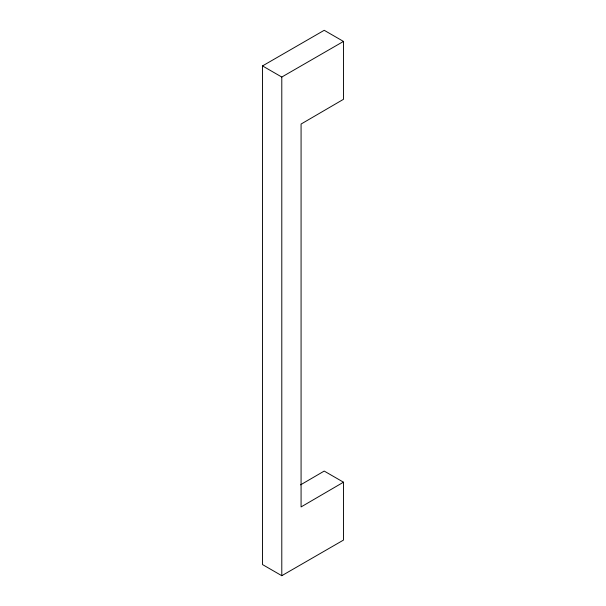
<?xml version="1.0" encoding="UTF-8"?>
<svg xmlns="http://www.w3.org/2000/svg" width="606" height="606" viewBox="0 0 606 606"><rect width="100%" height="100%" fill="white"/><g stroke="black" fill="none" stroke-linecap="round" stroke-linejoin="round"><path stroke-width="0.91" d="M300.553 484.868L324.21 471.074L343.488 482.202L343.488 540.082L281.79 575.7L262.512 564.572L262.512 65.918L324.21 30.3L343.488 41.428L343.488 99.308L301.076 124.041L301.076 506.934L343.488 482.202M262.512 65.918L281.79 77.045L343.488 41.428M281.79 77.045L281.79 575.7"/></g></svg>
